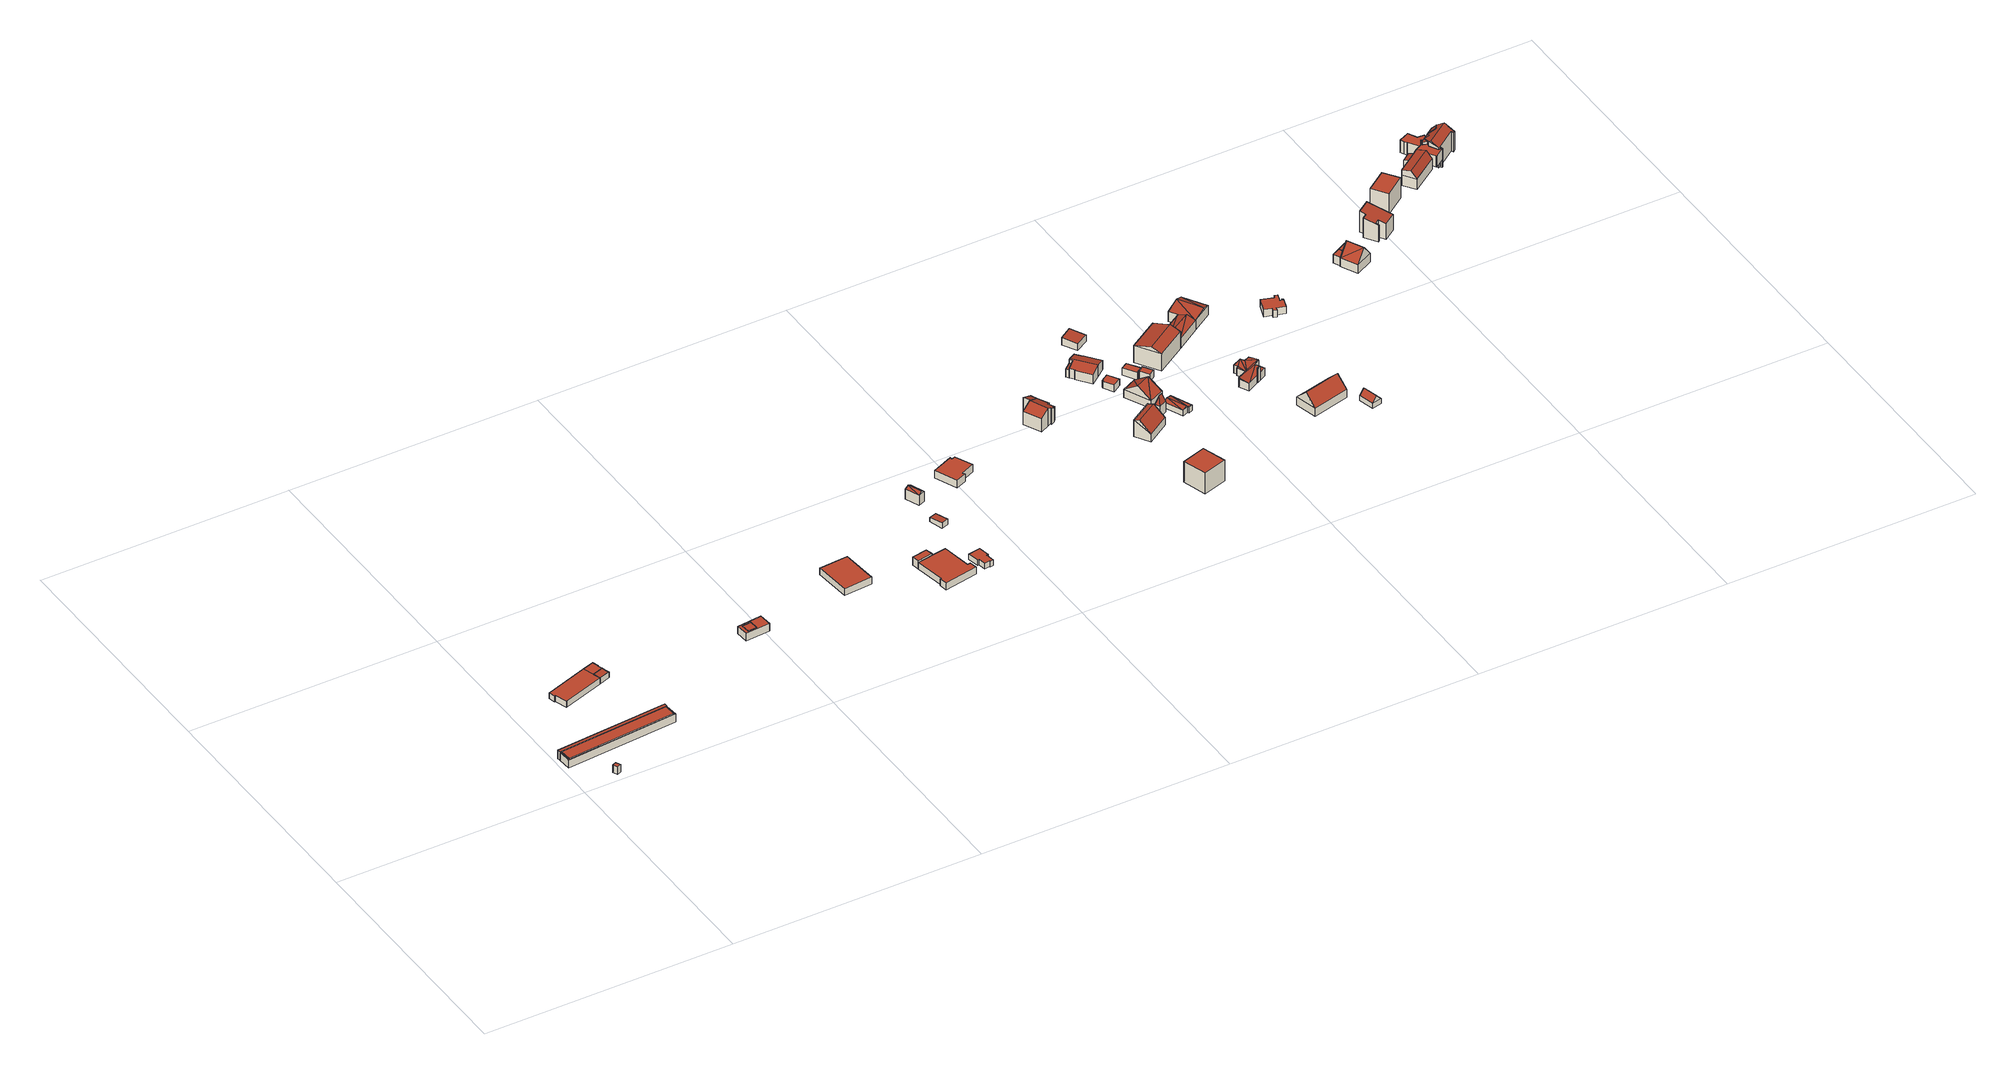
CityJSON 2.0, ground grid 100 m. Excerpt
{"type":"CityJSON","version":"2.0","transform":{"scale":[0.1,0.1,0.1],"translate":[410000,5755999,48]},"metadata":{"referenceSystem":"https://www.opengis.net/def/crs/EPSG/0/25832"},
"CityObjects":{
"building1":{"type":"Building","attributes":{"Gemeindeschluessel":"05515000","Geometrietyp2DReferenz":"3000","function":"31001_3200","roofType":"1000","measuredHeight":3.4},"geometry":[{"type":"Solid","lod":"2","boundaries":[[[[0,1,2,3]],[[4,5,1,0]],[[6,7,5,4]],[[3,2,7,6]],[[4,0,3,6]],[[1,5,7,2]]]],"semantics":{"surfaces":[{"type":"WallSurface"},{"type":"RoofSurface"},{"type":"GroundSurface"}],"values":[[0,0,0,0,1,2]]}}]},
"building2":{"type":"Building","attributes":{"Gemeindeschluessel":"05515000","Geometrietyp2DReferenz":"3000","function":"31001_3200","roofType":"1000","measuredHeight":3.55},"geometry":[{"type":"Solid","lod":"2","boundaries":[[[[8,9,10,11]],[[12,13,9,8]],[[14,15,13,12]],[[16,17,15,14]],[[18,19,17,16]],[[11,10,19,18]],[[16,14,12,8,11,18]],[[9,13,15,17,19,10]]]],"semantics":{"surfaces":[{"type":"WallSurface"},{"type":"RoofSurface"},{"type":"GroundSurface"}],"values":[[0,0,0,0,0,0,1,2]]}}]},
"building3":{"type":"Building","attributes":{"Gemeindeschluessel":"05515000","Geometrietyp2DReferenz":"3000","function":"51009_1610"},"children":["building3-1","building3-2"]},
"building3-1":{"type":"BuildingPart","attributes":{"roofType":"2100","measuredHeight":3.72},"parents":["building3"],"geometry":[{"type":"Solid","lod":"2","boundaries":[[[[20,21,22,23,24]],[[12,25,13,15,26,14]],[[27,28,29,30,31]],[[24,23,28,27]],[[31,12,14,20,24,27]],[[22,15,13,29,28,23]],[[21,20,14,26]],[[15,22,21,26]],[[25,12,31,30]],[[29,13,25,30]]]],"semantics":{"surfaces":[{"type":"WallSurface"},{"type":"RoofSurface"},{"type":"GroundSurface"},{"type":"ClosureSurface"}],"values":[[0,0,0,0,1,2,0,3,0,3]]}}]},
"building3-2":{"type":"BuildingPart","attributes":{"roofType":"1000","measuredHeight":3.45},"parents":["building3"],"geometry":[{"type":"Solid","lod":"2","boundaries":[[[[30,29,32,33]],[[34,9,13,25]],[[35,10,9,34]],[[36,19,10,35]],[[37,17,19,36]],[[26,15,17,37]],[[38,39,22,21]],[[33,32,39,38]],[[21,26,37,36,35,34,25,30,33,38]],[[29,13,9,10,19,17,15,22,39,32]],[[29,30,25,13]],[[15,26,21,22]]]],"semantics":{"surfaces":[{"type":"WallSurface"},{"type":"RoofSurface"},{"type":"GroundSurface"},{"type":"ClosureSurface"}],"values":[[0,0,0,0,0,0,0,0,1,2,3,3]]}}]},
"building4":{"type":"Building","attributes":{"Gemeindeschluessel":"05515000","Geometrietyp2DReferenz":"3000","function":"51009_1610"},"children":["building4-1","building4-2"]},
"building4-1":{"type":"BuildingPart","attributes":{"roofType":"1000","measuredHeight":2.54},"parents":["building4"],"geometry":[{"type":"Solid","lod":"2","boundaries":[[[[40,41,42,43,44]],[[45,46,41,40]],[[47,48,46,45]],[[49,50,48,47]],[[51,52,50,49]],[[53,54,52,51]],[[55,56,57,54,53]],[[51,49,47,45,40,44,55,53]],[[42,41,46,48,50,52,54,57]],[[56,55,44,43]],[[42,57,56,43]]]],"semantics":{"surfaces":[{"type":"WallSurface"},{"type":"RoofSurface"},{"type":"GroundSurface"},{"type":"ClosureSurface"}],"values":[[0,0,0,0,0,0,0,1,2,0,3]]}}]},
"building4-2":{"type":"BuildingPart","attributes":{"roofType":"1000","measuredHeight":2.52},"parents":["building4"],"geometry":[{"type":"Solid","lod":"2","boundaries":[[[[58,59,60,61]],[[62,63,59,58]],[[64,65,63,62]],[[66,41,65,64]],[[67,68,41,66]],[[69,70,68,67]],[[43,42,70,69]],[[61,60,57,56]],[[43,69,67,66,64,62,58,61,56]],[[59,63,65,41,68,70,42,57,60]],[[42,43,56,57]]]],"semantics":{"surfaces":[{"type":"WallSurface"},{"type":"RoofSurface"},{"type":"GroundSurface"},{"type":"ClosureSurface"}],"values":[[0,0,0,0,0,0,0,0,1,2,3]]}}]},
"building5":{"type":"Building","attributes":{"Gemeindeschluessel":"05515000","Geometrietyp2DReferenz":"3000","function":"31001_1310","roofType":"2100","measuredHeight":2.56},"geometry":[{"type":"Solid","lod":"2","boundaries":[[[[71,72,73,74]],[[75,76,72,71]],[[77,78,76,75]],[[74,73,78,77]],[[75,71,74,77]],[[72,76,78,73]]]],"semantics":{"surfaces":[{"type":"WallSurface"},{"type":"RoofSurface"},{"type":"GroundSurface"}],"values":[[0,0,0,0,1,2]]}}]},
"building6":{"type":"Building","attributes":{"Gemeindeschluessel":"05515000","Geometrietyp2DReferenz":"3000","function":"31001_3200","roofType":"1000","measuredHeight":3.24},"geometry":[{"type":"Solid","lod":"2","boundaries":[[[[79,80,81,82]],[[83,84,80,79]],[[85,86,84,83]],[[82,81,86,85]],[[83,79,82,85]],[[80,84,86,81]]]],"semantics":{"surfaces":[{"type":"WallSurface"},{"type":"RoofSurface"},{"type":"GroundSurface"}],"values":[[0,0,0,0,1,2]]}}]},
"building7":{"type":"Building","attributes":{"Gemeindeschluessel":"05515000","Geometrietyp2DReferenz":"3000","function":"51009_1610","roofType":"1000","measuredHeight":3.26},"geometry":[{"type":"Solid","lod":"2","boundaries":[[[[87,88,89,90]],[[91,92,88,87]],[[93,94,92,91]],[[83,84,86,85]],[[79,80,84,83]],[[82,81,80,79]],[[85,86,81,82]],[[90,89,94,93]],[[91,87,90,93],[82,79,83,85]],[[88,92,94,89],[84,80,81,86]]]],"semantics":{"surfaces":[{"type":"WallSurface"},{"type":"RoofSurface"},{"type":"GroundSurface"}],"values":[[0,0,0,0,0,0,0,0,1,2]]}}]},
"building8":{"type":"Building","attributes":{"Gemeindeschluessel":"05515000","Geometrietyp2DReferenz":"3000","function":"31001_2000","roofType":"1000","measuredHeight":2.94},"geometry":[{"type":"Solid","lod":"2","boundaries":[[[[95,96,97,98]],[[99,100,96,95]],[[101,102,100,99]],[[98,97,102,101]],[[99,95,98,101]],[[96,100,102,97]]]],"semantics":{"surfaces":[{"type":"WallSurface"},{"type":"RoofSurface"},{"type":"GroundSurface"}],"values":[[0,0,0,0,1,2]]}}]},
"building9":{"type":"Building","attributes":{"Gemeindeschluessel":"05515000","Geometrietyp2DReferenz":"3000","function":"31001_3060"},"address":[{"country":"Germany","locality":"Münster","thoroughfareNumber":"4","thoroughfareName":"Laerer Werseufer"}],"children":["building9-1","building9-2"]},
"building9-1":{"type":"BuildingPart","attributes":{"roofType":"1000","measuredHeight":3.55},"parents":["building9"],"geometry":[{"type":"Solid","lod":"2","boundaries":[[[[103,104,105,106,107]],[[108,109,104,103]],[[110,111,112,109,108]],[[108,103,107,110]],[[104,109,112,105]],[[111,110,107,106]],[[105,112,111,106]]]],"semantics":{"surfaces":[{"type":"WallSurface"},{"type":"RoofSurface"},{"type":"GroundSurface"},{"type":"ClosureSurface"}],"values":[[0,0,0,1,2,0,3]]}}]},
"building9-2":{"type":"BuildingPart","attributes":{"roofType":"1000","measuredHeight":2.83},"parents":["building9"],"geometry":[{"type":"Solid","lod":"2","boundaries":[[[[113,114,115,116]],[[117,118,114,113]],[[106,105,118,117]],[[119,120,112,111]],[[121,122,120,119]],[[123,124,122,121]],[[125,126,124,123]],[[116,115,126,125]],[[123,121,119,111,106,117,113,116,125]],[[114,118,105,112,120,122,124,126,115]],[[105,106,111,112]]]],"semantics":{"surfaces":[{"type":"WallSurface"},{"type":"RoofSurface"},{"type":"GroundSurface"},{"type":"ClosureSurface"}],"values":[[0,0,0,0,0,0,0,0,1,2,3]]}}]},
"building10":{"type":"Building","attributes":{"Gemeindeschluessel":"05515000","Geometrietyp2DReferenz":"3000","function":"31001_1310","roofType":"1000","measuredHeight":2.44},"geometry":[{"type":"Solid","lod":"2","boundaries":[[[[127,128,129,130]],[[131,132,128,127]],[[133,134,132,131]],[[135,136,134,133]],[[137,138,136,135]],[[139,140,138,137]],[[141,142,140,139]],[[143,144,142,141]],[[145,146,144,143]],[[130,129,146,145]],[[143,141,139,137,135,133,131,127,130,145]],[[128,132,134,136,138,140,142,144,146,129]]]],"semantics":{"surfaces":[{"type":"WallSurface"},{"type":"RoofSurface"},{"type":"GroundSurface"}],"values":[[0,0,0,0,0,0,0,0,0,0,1,2]]}}]},
"building11":{"type":"Building","attributes":{"Gemeindeschluessel":"05515000","Geometrietyp2DReferenz":"3000","function":"31001_2460","roofType":"2100","measuredHeight":2.29},"geometry":[{"type":"Solid","lod":"2","boundaries":[[[[147,148,149,150]],[[151,152,148,147]],[[153,154,152,151]],[[150,149,154,153]],[[151,147,150,153]],[[148,152,154,149]]]],"semantics":{"surfaces":[{"type":"WallSurface"},{"type":"RoofSurface"},{"type":"GroundSurface"}],"values":[[0,0,0,0,1,2]]}}]},
"building12":{"type":"Building","attributes":{"Gemeindeschluessel":"05515000","Geometrietyp2DReferenz":"3000","function":"31001_1310","roofType":"3100","measuredHeight":5.24},"address":[{"country":"Germany","locality":"Münster","thoroughfareNumber":"6","thoroughfareName":"Laerer Werseufer"}],"geometry":[{"type":"Solid","lod":"2","boundaries":[[[[155,156,157,158]],[[159,160,156,155]],[[161,162,160,159]],[[158,157,162,161]],[[155,163,159]],[[161,164,158]],[[158,164,163]],[[163,155,158]],[[164,161,159]],[[159,163,164]],[[156,160,162,157]]]],"semantics":{"surfaces":[{"type":"WallSurface"},{"type":"RoofSurface"},{"type":"GroundSurface"}],"values":[[0,0,0,0,0,0,1,1,1,1,2]]}}]},
"building13":{"type":"Building","attributes":{"Gemeindeschluessel":"05515000","Geometrietyp2DReferenz":"3000","function":"31001_1310","roofType":"1000","measuredHeight":3.27},"address":[{"country":"Germany","locality":"Münster","thoroughfareNumber":"8","thoroughfareName":"Laerer Werseufer"}],"geometry":[{"type":"Solid","lod":"2","boundaries":[[[[165,166,167,168]],[[169,170,166,165]],[[171,172,170,169]],[[173,174,172,171]],[[175,176,174,173]],[[177,178,176,175]],[[179,180,178,177]],[[168,167,180,179]],[[177,175,173,171,169,165,168,179]],[[166,170,172,174,176,178,180,167]]]],"semantics":{"surfaces":[{"type":"WallSurface"},{"type":"RoofSurface"},{"type":"GroundSurface"}],"values":[[0,0,0,0,0,0,0,0,1,2]]}}]},
"building14":{"type":"Building","attributes":{"Gemeindeschluessel":"05515000","Geometrietyp2DReferenz":"3000","function":"31001_1310"},"address":[{"country":"Germany","locality":"Münster","thoroughfareNumber":"10","thoroughfareName":"Laerer Werseufer"}],"children":["building14-1","building14-2"]},
"building14-1":{"type":"BuildingPart","attributes":{"roofType":"3100","measuredHeight":7.54},"parents":["building14"],"geometry":[{"type":"Solid","lod":"2","boundaries":[[[[181,182,183,184]],[[185,186,182,181]],[[187,188,186,185]],[[189,190,188,187]],[[191,192,190,189]],[[193,194,192,191]],[[195,196,194,193]],[[197,198,196,195]],[[199,200,198,197]],[[201,202,200,199]],[[203,204,202,201]],[[184,183,205,206]],[[199,197,195,201]],[[193,191,189,187,185,181,184,206,203,201,195]],[[182,186,188,190,192,194,196,198,200,202,204,205,183]],[[205,204,203,206]]]],"semantics":{"surfaces":[{"type":"WallSurface"},{"type":"RoofSurface"},{"type":"GroundSurface"},{"type":"ClosureSurface"}],"values":[[0,0,0,0,0,0,0,0,0,0,0,0,1,1,2,3]]}}]},
"building14-2":{"type":"BuildingPart","attributes":{"roofType":"2100","measuredHeight":7.67},"parents":["building14"],"geometry":[{"type":"Solid","lod":"2","boundaries":[[[[207,208,204,203,209]],[[210,211,208,207]],[[206,205,211,210]],[[207,209,206,210]],[[204,208,211,205]],[[206,209,203]],[[204,205,206,203]]]],"semantics":{"surfaces":[{"type":"WallSurface"},{"type":"RoofSurface"},{"type":"GroundSurface"},{"type":"ClosureSurface"}],"values":[[0,0,0,1,2,0,3]]}}]},
"building15":{"type":"Building","attributes":{"Gemeindeschluessel":"05515000","Geometrietyp2DReferenz":"3000","function":"31001_1000","roofType":"1000","measuredHeight":9},"address":[{"country":"Germany","locality":"Münster","thoroughfareNumber":"11","thoroughfareName":"Laerer Werseufer"}],"geometry":[{"type":"Solid","lod":"2","boundaries":[[[[212,213,214,215]],[[216,217,213,212]],[[218,219,217,216]],[[215,214,219,218]],[[216,212,215,218]],[[213,217,219,214]]]],"semantics":{"surfaces":[{"type":"WallSurface"},{"type":"RoofSurface"},{"type":"GroundSurface"}],"values":[[0,0,0,0,1,2]]}}]},
"building16":{"type":"Building","attributes":{"Gemeindeschluessel":"05515000","Geometrietyp2DReferenz":"3000","function":"51009_1611","roofType":"1000","measuredHeight":3},"geometry":[{"type":"Solid","lod":"2","boundaries":[[[[220,221,222,223]],[[224,225,221,220]],[[226,227,225,224]],[[223,222,227,226]],[[224,220,223,226]],[[221,225,227,222]]]],"semantics":{"surfaces":[{"type":"WallSurface"},{"type":"RoofSurface"},{"type":"GroundSurface"}],"values":[[0,0,0,0,1,2]]}}]},
"building17":{"type":"Building","attributes":{"Gemeindeschluessel":"05515000","Geometrietyp2DReferenz":"3000","function":"31001_1310","roofType":"3100","measuredHeight":7.86},"address":[{"country":"Germany","locality":"Münster","thoroughfareNumber":"12","thoroughfareName":"Laerer Werseufer"}],"geometry":[{"type":"Solid","lod":"2","boundaries":[[[[228,229,230,231]],[[232,233,229,228]],[[234,235,233,232]],[[231,230,235,234]],[[228,236,232]],[[234,237,231]],[[231,237,236,228]],[[232,236,237,234]],[[229,233,235,230]]]],"semantics":{"surfaces":[{"type":"WallSurface"},{"type":"RoofSurface"},{"type":"GroundSurface"}],"values":[[0,0,0,0,0,0,1,1,2]]}}]},
"building18":{"type":"Building","attributes":{"Gemeindeschluessel":"05515000","Geometrietyp2DReferenz":"3000","function":"51009_1610","roofType":"2100","measuredHeight":3.6},"geometry":[{"type":"Solid","lod":"2","boundaries":[[[[238,239,240,241]],[[242,243,239,238]],[[244,245,243,242]],[[241,240,245,244]],[[242,238,241,244]],[[239,243,245,240]]]],"semantics":{"surfaces":[{"type":"WallSurface"},{"type":"RoofSurface"},{"type":"GroundSurface"}],"values":[[0,0,0,0,1,2]]}}]},
"building19":{"type":"Building","attributes":{"Gemeindeschluessel":"05515000","Geometrietyp2DReferenz":"3000","function":"31001_1310","roofType":"5000","measuredHeight":8.07},"geometry":[{"type":"Solid","lod":"2","boundaries":[[[[246,247,248,249]],[[250,251,247,246]],[[252,253,251,250]],[[249,248,253,252]],[[254,252,250,255]],[[250,246,255]],[[255,246,249,254]],[[249,252,254]],[[247,251,253,248]]]],"semantics":{"surfaces":[{"type":"WallSurface"},{"type":"RoofSurface"},{"type":"GroundSurface"}],"values":[[0,0,0,0,1,1,1,1,2]]}}]},
"building20":{"type":"Building","attributes":{"Gemeindeschluessel":"05515000","Geometrietyp2DReferenz":"3000","function":"31001_1310","roofType":"1000","measuredHeight":2.87},"geometry":[{"type":"Solid","lod":"2","boundaries":[[[[256,257,258,259]],[[260,261,257,256]],[[262,263,261,260]],[[264,265,263,262]],[[266,267,265,264]],[[259,258,267,266]],[[264,262,260,256,259,266]],[[257,261,263,265,267,258]]]],"semantics":{"surfaces":[{"type":"WallSurface"},{"type":"RoofSurface"},{"type":"GroundSurface"}],"values":[[0,0,0,0,0,0,1,2]]}}]},
"building21":{"type":"Building","attributes":{"Gemeindeschluessel":"05515000","Geometrietyp2DReferenz":"3000","function":"31001_1000","roofType":"3100","measuredHeight":5.15},"address":[{"country":"Germany","locality":"Münster","thoroughfareNumber":"14","thoroughfareName":"Laerer Werseufer"}],"geometry":[{"type":"Solid","lod":"2","boundaries":[[[[268,269,270,271]],[[272,273,269,268]],[[274,275,273,272]],[[276,277,275,274]],[[278,279,277,276]],[[280,281,279,278]],[[282,283,281,280]],[[284,285,283,282]],[[286,287,285,284]],[[288,289,287,286]],[[290,291,289,288]],[[271,270,291,290]],[[284,282,280,278,276,274,272,286]],[[268,271,290,288,286,272]],[[269,273,275,277,279,281,283,285,287,289,291,270]]]],"semantics":{"surfaces":[{"type":"WallSurface"},{"type":"RoofSurface"},{"type":"GroundSurface"}],"values":[[0,0,0,0,0,0,0,0,0,0,0,0,1,1,2]]}}]},
"building22":{"type":"Building","attributes":{"Gemeindeschluessel":"05515000","Geometrietyp2DReferenz":"3000","function":"31001_1310","roofType":"3100","measuredHeight":7.32},"address":[{"country":"Germany","locality":"Münster","thoroughfareNumber":"12a","thoroughfareName":"Laerer Werseufer"}],"geometry":[{"type":"Solid","lod":"2","boundaries":[[[[292,293,294,295]],[[296,297,293,292]],[[298,299,297,296]],[[295,294,299,298]],[[292,300,296]],[[298,301,295]],[[292,295,301]],[[301,300,292]],[[300,301,298]],[[298,296,300]],[[293,297,299,294]]]],"semantics":{"surfaces":[{"type":"WallSurface"},{"type":"RoofSurface"},{"type":"GroundSurface"}],"values":[[0,0,0,0,0,0,1,1,1,1,2]]}}]},
"building23":{"type":"Building","attributes":{"Gemeindeschluessel":"05515000","Geometrietyp2DReferenz":"3000","function":"31001_1310","roofType":"5000","measuredHeight":3.16},"geometry":[{"type":"Solid","lod":"2","boundaries":[[[[302,303,304,305]],[[306,307,303,302]],[[308,309,307,306]],[[310,311,309,308]],[[312,313,311,310]],[[305,304,313,312]],[[310,308,306]],[[310,306,302]],[[314,310,302]],[[302,315,314]],[[312,314,315]],[[315,305,312]],[[305,315,302]],[[310,314,312]],[[303,307,309,311,313,304]]]],"semantics":{"surfaces":[{"type":"WallSurface"},{"type":"RoofSurface"},{"type":"GroundSurface"}],"values":[[0,0,0,0,0,0,1,1,1,1,1,1,0,0,2]]}}]},
"building24":{"type":"Building","attributes":{"Gemeindeschluessel":"05515000","Geometrietyp2DReferenz":"3000","function":"31001_1310","roofType":"1000","measuredHeight":3.15},"geometry":[{"type":"Solid","lod":"2","boundaries":[[[[316,317,318,319]],[[320,321,317,316]],[[322,323,321,320]],[[319,318,323,322]],[[320,316,319,322]],[[317,321,323,318]]]],"semantics":{"surfaces":[{"type":"WallSurface"},{"type":"RoofSurface"},{"type":"GroundSurface"}],"values":[[0,0,0,0,1,2]]}}]},
"building25":{"type":"Building","attributes":{"Gemeindeschluessel":"05515000","Geometrietyp2DReferenz":"3000","function":"51009_1611","roofType":"1000","measuredHeight":3.04},"geometry":[{"type":"Solid","lod":"2","boundaries":[[[[324,325,326,327]],[[328,329,325,324]],[[330,331,329,328]],[[327,326,331,330]],[[328,324,327,330]],[[325,329,331,326]]]],"semantics":{"surfaces":[{"type":"WallSurface"},{"type":"RoofSurface"},{"type":"GroundSurface"}],"values":[[0,0,0,0,1,2]]}}]},
"building26":{"type":"Building","attributes":{"Gemeindeschluessel":"05515000","Geometrietyp2DReferenz":"3000","function":"31001_1310","roofType":"2100","measuredHeight":3.34},"address":[{"country":"Germany","locality":"Münster","thoroughfareNumber":"16","thoroughfareName":"Laerer Werseufer"}],"geometry":[{"type":"Solid","lod":"2","boundaries":[[[[332,333,334,335]],[[336,337,333,332]],[[338,339,337,336]],[[335,334,339,338]],[[336,332,335,338]],[[333,337,339,334]]]],"semantics":{"surfaces":[{"type":"WallSurface"},{"type":"RoofSurface"},{"type":"GroundSurface"}],"values":[[0,0,0,0,1,2]]}}]},
"building27":{"type":"Building","attributes":{"Gemeindeschluessel":"05515000","Geometrietyp2DReferenz":"3000","function":"31001_1310","roofType":"3100","measuredHeight":9.02},"address":[{"country":"Germany","locality":"Münster","thoroughfareNumber":"18","thoroughfareName":"Laerer Werseufer"}],"geometry":[{"type":"Solid","lod":"2","boundaries":[[[[340,341,342,343]],[[344,345,341,340]],[[346,347,345,344]],[[348,349,347,346]],[[343,342,349,348]],[[350,351,343,348]],[[351,350,352,344,340]],[[352,350,348,346]],[[352,346,344]],[[351,340,343]],[[341,345,347,349,342]]]],"semantics":{"surfaces":[{"type":"WallSurface"},{"type":"RoofSurface"},{"type":"GroundSurface"}],"values":[[0,0,0,0,0,1,1,0,0,0,2]]}}]},
"building28":{"type":"Building","attributes":{"Gemeindeschluessel":"05515000","Geometrietyp2DReferenz":"3000","function":"31001_1310","roofType":"5000","measuredHeight":4.05},"address":[{"country":"Germany","locality":"Münster","thoroughfareNumber":"20","thoroughfareName":"Laerer Werseufer"}],"geometry":[{"type":"Solid","lod":"2","boundaries":[[[[353,354,355,356]],[[357,358,354,353]],[[359,360,358,357]],[[361,362,360,359]],[[363,364,362,361]],[[365,366,364,363]],[[367,368,366,365]],[[369,370,368,367]],[[371,372,370,369]],[[373,374,372,371]],[[375,376,374,373]],[[377,378,376,375]],[[379,380,378,377]],[[381,382,380,379]],[[383,384,382,381]],[[356,355,384,383]],[[375,373,385]],[[383,375,386]],[[385,386,375]],[[375,383,381,379,377]],[[359,353,363]],[[363,361,359]],[[385,371,369]],[[369,367,365]],[[385,369,365]],[[365,363,353]],[[385,365,353]],[[385,353,386]],[[356,386,353]],[[359,357,353]],[[385,373,371]],[[386,356,383]],[[354,358,360,362,364,366,368,370,372,374,376,378,380,382,384,355]]]],"semantics":{"surfaces":[{"type":"WallSurface"},{"type":"RoofSurface"},{"type":"GroundSurface"}],"values":[[0,0,0,0,0,0,0,0,0,0,0,0,0,0,0,0,1,1,1,1,1,1,1,1,1,1,1,1,1,1,0,0,2]]}}]},
"building29":{"type":"Building","attributes":{"Gemeindeschluessel":"05515000","Geometrietyp2DReferenz":"3000","function":"51009_1610","roofType":"9999","measuredHeight":6},"geometry":[{"type":"Solid","lod":"2","boundaries":[[[[387,388,389,390]],[[388,391,392,389]],[[387,393,391,388]],[[390,394,393,387]],[[389,392,394,390]],[[391,393,394,392]]]],"semantics":{"surfaces":[{"type":"RoofSurface"},{"type":"WallSurface"},{"type":"GroundSurface"}],"values":[[0,1,1,1,1,2]]}}]},
"building30":{"type":"Building","attributes":{"Gemeindeschluessel":"05515000","Geometrietyp2DReferenz":"3000","function":"31001_1000","roofType":"3100","measuredHeight":7.83},"address":[{"country":"Germany","locality":"Münster","thoroughfareNumber":"19","thoroughfareName":"Laerer Werseufer"}],"geometry":[{"type":"Solid","lod":"2","boundaries":[[[[395,396,397,398]],[[399,400,396,395]],[[401,402,400,399]],[[398,397,402,401]],[[395,403,399]],[[401,404,398]],[[398,404,403,395]],[[399,403,404,401]],[[396,400,402,397]]]],"semantics":{"surfaces":[{"type":"WallSurface"},{"type":"RoofSurface"},{"type":"GroundSurface"}],"values":[[0,0,0,0,0,0,1,1,2]]}}]},
"building31":{"type":"Building","attributes":{"Gemeindeschluessel":"05515000","Geometrietyp2DReferenz":"3000","function":"31001_1310"},"children":["building31-1","building31-2"]},
"building31-1":{"type":"BuildingPart","attributes":{"roofType":"3100","measuredHeight":5.59},"parents":["building31"],"geometry":[{"type":"Solid","lod":"2","boundaries":[[[[405,406,407,408]],[[409,410,411,412]],[[408,407,410,409]],[[409,413,408]],[[413,414,415,405]],[[405,408,413]],[[409,412,416,414]],[[414,413,409]],[[406,411,410,407]],[[406,405,412,411]],[[416,415,414]],[[416,412,405,415]]]],"semantics":{"surfaces":[{"type":"WallSurface"},{"type":"RoofSurface"},{"type":"GroundSurface"},{"type":"ClosureSurface"}],"values":[[0,0,0,0,1,1,1,1,2,3,0,3]]}}]},
"building31-2":{"type":"BuildingPart","attributes":{"roofType":"3100","measuredHeight":5.49},"parents":["building31"],"geometry":[{"type":"Solid","lod":"2","boundaries":[[[[417,412,411,418,419]],[[420,421,406,405,422]],[[423,424,421,420]],[[419,418,424,423]],[[419,423,425]],[[426,425,423]],[[425,426,417]],[[420,422,415,416,417,426]],[[425,417,419]],[[423,420,426]],[[411,406,421,424,418]],[[415,422,405]],[[412,417,416]],[[406,411,412,405]],[[412,416,415,405]]]],"semantics":{"surfaces":[{"type":"WallSurface"},{"type":"RoofSurface"},{"type":"GroundSurface"},{"type":"ClosureSurface"}],"values":[[0,0,0,0,1,1,1,1,0,0,2,0,0,3,3]]}}]},
"building32":{"type":"Building","attributes":{"Gemeindeschluessel":"05515000","Geometrietyp2DReferenz":"3000","function":"31001_2460","roofType":"3100","measuredHeight":4.4},"geometry":[{"type":"Solid","lod":"2","boundaries":[[[[427,428,429,430]],[[431,432,428,427]],[[433,434,432,431]],[[430,429,434,433]],[[427,435,431]],[[433,436,430]],[[430,436,435,427]],[[431,435,436,433]],[[428,432,434,429]]]],"semantics":{"surfaces":[{"type":"WallSurface"},{"type":"RoofSurface"},{"type":"GroundSurface"}],"values":[[0,0,0,0,0,0,1,1,2]]}}]},
"building33":{"type":"Building","attributes":{"Gemeindeschluessel":"05515000","Geometrietyp2DReferenz":"3000","function":"31001_1310","roofType":"1000","measuredHeight":3.07},"address":[{"country":"Germany","locality":"Münster","thoroughfareNumber":"22","thoroughfareName":"Laerer Werseufer"}],"geometry":[{"type":"Solid","lod":"2","boundaries":[[[[437,438,439,440]],[[441,442,438,437]],[[443,444,442,441]],[[445,446,444,443]],[[447,448,446,445]],[[449,450,448,447]],[[451,452,450,449]],[[453,454,452,451]],[[455,456,454,453]],[[457,458,456,455]],[[459,460,458,457]],[[461,462,460,459]],[[463,464,462,461]],[[465,466,464,463]],[[467,468,466,465]],[[440,439,468,467]],[[465,463,461,459,457,455,453,451,449,447,445,443,441,437,440,467]],[[438,442,444,446,448,450,452,454,456,458,460,462,464,466,468,439]]]],"semantics":{"surfaces":[{"type":"WallSurface"},{"type":"RoofSurface"},{"type":"GroundSurface"}],"values":[[0,0,0,0,0,0,0,0,0,0,0,0,0,0,0,0,1,2]]}}]},
"building34":{"type":"Building","attributes":{"Gemeindeschluessel":"05515000","Geometrietyp2DReferenz":"3000","function":"51009_1610","roofType":"1000","measuredHeight":3.83},"geometry":[{"type":"Solid","lod":"2","boundaries":[[[[469,470,471,472]],[[473,474,470,469]],[[475,476,474,473]],[[472,471,476,475]],[[473,469,472,475]],[[470,474,476,471]]]],"semantics":{"surfaces":[{"type":"WallSurface"},{"type":"RoofSurface"},{"type":"GroundSurface"}],"values":[[0,0,0,0,1,2]]}}]},
"building35":{"type":"Building","attributes":{"Gemeindeschluessel":"05515000","Geometrietyp2DReferenz":"3000","function":"31001_1310"},"address":[{"country":"Germany","locality":"Münster","thoroughfareNumber":"24","thoroughfareName":"Laerer Werseufer"}],"children":["building35-1","building35-2"]},
"building35-1":{"type":"BuildingPart","attributes":{"roofType":"3100","measuredHeight":8.63},"parents":["building35"],"geometry":[{"type":"Solid","lod":"2","boundaries":[[[[477,478,479,480]],[[481,482,478,477]],[[483,484,482,481]],[[477,485,481]],[[483,486,480]],[[477,480,486]],[[486,485,477]],[[485,486,483]],[[483,481,485]],[[478,482,484,487,479]],[[484,483,480,473,487]],[[479,487,473,480]]]],"semantics":{"surfaces":[{"type":"WallSurface"},{"type":"RoofSurface"},{"type":"GroundSurface"},{"type":"ClosureSurface"}],"values":[[0,0,0,0,0,1,1,1,1,2,0,3]]}}]},
"building35-2":{"type":"BuildingPart","attributes":{"roofType":"1000","measuredHeight":3.67},"parents":["building35"],"geometry":[{"type":"Solid","lod":"2","boundaries":[[[[488,489,490,469]],[[480,479,489,488]],[[469,490,487,473]],[[480,488,469,473]],[[489,479,487,490]],[[479,480,473,487]]]],"semantics":{"surfaces":[{"type":"WallSurface"},{"type":"RoofSurface"},{"type":"GroundSurface"},{"type":"ClosureSurface"}],"values":[[0,0,0,1,2,3]]}}]},
"building36":{"type":"Building","attributes":{"Gemeindeschluessel":"05515000","Geometrietyp2DReferenz":"3000","function":"31001_1310","roofType":"2100","measuredHeight":9.16},"address":[{"country":"Germany","locality":"Münster","thoroughfareNumber":"26","thoroughfareName":"Laerer Werseufer"}],"geometry":[{"type":"Solid","lod":"2","boundaries":[[[[491,492,493,494]],[[495,496,492,491]],[[497,498,496,495]],[[499,500,498,497]],[[501,502,500,499]],[[503,504,502,501]],[[505,506,504,503]],[[507,508,506,505]],[[509,510,508,507]],[[494,493,510,509]],[[507,505,503,501,499,497,495,491,494,509]],[[492,496,498,500,502,504,506,508,510,493]]]],"semantics":{"surfaces":[{"type":"WallSurface"},{"type":"RoofSurface"},{"type":"GroundSurface"}],"values":[[0,0,0,0,0,0,0,0,0,0,1,2]]}}]},
"building37":{"type":"Building","attributes":{"Gemeindeschluessel":"05515000","Geometrietyp2DReferenz":"3000","function":"31001_1000","roofType":"1000","measuredHeight":8.83},"address":[{"country":"Germany","locality":"Münster","thoroughfareNumber":"28","thoroughfareName":"Laerer Werseufer"}],"geometry":[{"type":"Solid","lod":"2","boundaries":[[[[511,512,513,514]],[[515,516,512,511]],[[517,518,516,515]],[[514,513,518,517]],[[515,511,514,517]],[[512,516,518,513]]]],"semantics":{"surfaces":[{"type":"WallSurface"},{"type":"RoofSurface"},{"type":"GroundSurface"}],"values":[[0,0,0,0,1,2]]}}]},
"building38":{"type":"Building","attributes":{"Gemeindeschluessel":"05515000","Geometrietyp2DReferenz":"3000","function":"31001_1310"},"address":[{"country":"Germany","locality":"Münster","thoroughfareNumber":"30","thoroughfareName":"Laerer Werseufer"}],"children":["building38-1","building38-2"]},
"building38-1":{"type":"BuildingPart","attributes":{"roofType":"2100","measuredHeight":4.93},"parents":["building38"],"geometry":[{"type":"Solid","lod":"2","boundaries":[[[[519,520,521,522,523]],[[524,525,526,527,528]],[[523,522,525,524]],[[528,519,523,524]],[[521,526,525,522]],[[526,521,520,527]],[[527,520,519,528]]]],"semantics":{"surfaces":[{"type":"WallSurface"},{"type":"RoofSurface"},{"type":"GroundSurface"},{"type":"ClosureSurface"}],"values":[[0,0,0,1,2,3,3]]}}]},
"building38-2":{"type":"BuildingPart","attributes":{"roofType":"3100","measuredHeight":7.52},"parents":["building38"],"geometry":[{"type":"Solid","lod":"2","boundaries":[[[[529,530,531,532]],[[527,526,530,529]],[[533,534,521,520]],[[532,531,534,533]],[[535,536,537,533]],[[538,536,535,539,540]],[[519,539,535,533,520]],[[538,540,528,527,529]],[[537,536,538,529,532]],[[537,532,533]],[[530,526,521,534,531]],[[526,527,520,521]],[[519,528,540,539]],[[528,519,520,527]]]],"semantics":{"surfaces":[{"type":"WallSurface"},{"type":"RoofSurface"},{"type":"GroundSurface"},{"type":"ClosureSurface"}],"values":[[0,0,0,0,1,1,0,0,0,0,2,3,0,3]]}}]},
"building39":{"type":"Building","attributes":{"Gemeindeschluessel":"05515000","Geometrietyp2DReferenz":"3000","function":"51009_1611","roofType":"1000","measuredHeight":4.6},"geometry":[{"type":"Solid","lod":"2","boundaries":[[[[541,542,543,544]],[[545,546,542,541]],[[547,548,546,545]],[[549,550,548,547]],[[551,552,550,549]],[[553,554,552,551]],[[555,556,554,553]],[[557,558,556,555]],[[559,560,558,557]],[[561,562,560,559]],[[563,564,562,561]],[[565,566,564,563]],[[544,543,566,565]],[[563,561,559,557,555,553,551,549,547,545,541,544,565]],[[542,546,548,550,552,554,556,558,560,562,564,566,543]]]],"semantics":{"surfaces":[{"type":"WallSurface"},{"type":"RoofSurface"},{"type":"GroundSurface"}],"values":[[0,0,0,0,0,0,0,0,0,0,0,0,0,1,2]]}}]},
"building40":{"type":"Building","attributes":{"Gemeindeschluessel":"05515000","Geometrietyp2DReferenz":"3000","function":"51009_1610","roofType":"9999","measuredHeight":6},"geometry":[{"type":"Solid","lod":"2","boundaries":[[[[567,568,569,570]],[[568,571,572,569]],[[567,573,571,568]],[[570,574,573,567]],[[569,572,574,570]],[[571,573,574,572]]]],"semantics":{"surfaces":[{"type":"RoofSurface"},{"type":"WallSurface"},{"type":"GroundSurface"}],"values":[[0,1,1,1,1,2]]}}]},
"building41":{"type":"Building","attributes":{"Gemeindeschluessel":"05515000","Geometrietyp2DReferenz":"3000","function":"31001_1310"},"address":[{"country":"Germany","locality":"Münster","thoroughfareNumber":"32","thoroughfareName":"Laerer Werseufer"}],"children":["building41-1","building41-2","building41-3","building41-4","building41-5"]},
"building41-1":{"type":"BuildingPart","attributes":{"roofType":"1000","measuredHeight":5.28},"parents":["building41"],"geometry":[{"type":"Solid","lod":"2","boundaries":[[[[575,576,577,578]],[[579,580,581,582]],[[583,584,580,579]],[[585,586,587,588]],[[589,590,591,592]],[[593,594,590,589]],[[595,596,594,593]],[[597,598,596,595]],[[599,600,598,597]],[[601,602,600,599]],[[603,604,602,601]],[[578,577,604,603]],[[601,599,597,595,593,589,592,585,588,583,579,582,605,606,607,575,578,603]],[[576,608,609,610,581,580,584,587,586,591,590,594,596,598,600,602,604,577]],[[576,575,607,608]],[[608,607,606,609]],[[609,606,605,610]],[[610,605,582,581]],[[584,583,588,587]],[[586,585,592,591]]]],"semantics":{"surfaces":[{"type":"WallSurface"},{"type":"RoofSurface"},{"type":"GroundSurface"},{"type":"ClosureSurface"}],"values":[[0,0,0,0,0,0,0,0,0,0,0,0,1,2,3,3,3,3,3,3]]}}]},
"building41-2":{"type":"BuildingPart","attributes":{"roofType":"2100","measuredHeight":9.39},"parents":["building41"],"geometry":[{"type":"Solid","lod":"2","boundaries":[[[[611,612,576,575,613]],[[614,611,613,615,616]],[[576,612,617,618,608]],[[607,615,613,575]],[[576,608,607,575]],[[612,611,614,617]],[[617,614,616,618]],[[607,608,618,616,615]]]],"semantics":{"surfaces":[{"type":"WallSurface"},{"type":"RoofSurface"},{"type":"GroundSurface"},{"type":"ClosureSurface"}],"values":[[0,1,2,0,3,3,3,3]]}}]},
"building41-3":{"type":"BuildingPart","attributes":{"roofType":"2100","measuredHeight":8.98},"parents":["building41"],"geometry":[{"type":"Solid","lod":"2","boundaries":[[[[619,592,591,620,621]],[[622,587,586,585,623]],[[624,625,626,627]],[[621,620,625,624]],[[627,622,623,619,621,624]],[[591,586,587,626,625,620]],[[592,619,623,585]],[[591,592,585,586]],[[587,622,627,626]]]],"semantics":{"surfaces":[{"type":"WallSurface"},{"type":"RoofSurface"},{"type":"GroundSurface"},{"type":"ClosureSurface"}],"values":[[0,0,0,0,1,2,0,3,3]]}}]},
"building41-4":{"type":"BuildingPart","attributes":{"roofType":"5000","measuredHeight":10.54},"parents":["building41"],"geometry":[{"type":"Solid","lod":"2","boundaries":[[[[628,629,630,631]],[[632,633,629,628]],[[634,635,633,632]],[[636,637,635,634]],[[638,627,626,637,636]],[[639,640,584,583,641]],[[642,612,611]],[[643,644,612,642]],[[645,646,644,643]],[[647,648,646,645]],[[649,650,648,647]],[[651,652,650,649]],[[653,654,652,651]],[[655,656,654,653]],[[631,630,656,655]],[[655,653,651,649,647,645,657,658,634,632,628,631]],[[643,642,611,614,659,615,660,661,662,663,664,639,641,665,638,636,658,657]],[[643,657,645]],[[634,658,636]],[[629,633,635,637,626,587,584,640,666,610,609,608,618,617,612,644,646,648,650,652,654,656,630]],[[622,627,638,665]],[[587,626,627,622]],[[588,587,622,665,641,583]],[[584,587,588,583]],[[640,639,664,663,666]],[[605,610,666,663,662,661]],[[606,605,661,660]],[[609,610,605,606]],[[606,660,615,607]],[[608,609,606,607]],[[615,659,616]],[[618,608,607,615,616]],[[616,659,614]],[[617,618,616,614]],[[612,617,614,611]]]],"semantics":{"surfaces":[{"type":"WallSurface"},{"type":"RoofSurface"},{"type":"GroundSurface"},{"type":"ClosureSurface"}],"values":[[0,0,0,0,0,0,0,0,0,0,0,0,0,0,0,1,1,0,0,2,0,3,0,3,3,3,0,3,0,3,0,3,0,3,3]]}}]},
"building41-5":{"type":"BuildingPart","attributes":{"roofType":"2100","measuredHeight":8.97},"parents":["building41"],"geometry":[{"type":"Solid","lod":"2","boundaries":[[[[639,664,663,662,661]],[[640,581,610,666]],[[640,666,663,664,639]],[[640,639,661,605,582,581]],[[610,581,582,605]],[[610,605,661,662,663,666]]]],"semantics":{"surfaces":[{"type":"RoofSurface"},{"type":"GroundSurface"},{"type":"ClosureSurface"},{"type":"WallSurface"}],"values":[[0,1,2,3,2,2]]}}]}
},
"vertices":[
[145,35,52],[145,35,18],[130,28,18],[130,28,52],[155,17,52],[155,17,18],[139,10,52],[139,10,18],
[19,137,52],[19,137,16],[142,147,16],[142,147,52],[15,184,52],[15,184,16],[457,220,52],[457,220,16],[461,172,52],[461,172,16],[142,146,52],[142,146,16],
[462,221,52],[462,221,50],[462,221,16],[461,234,16],[461,234,53],[15,184,50],[457,220,50],[9,197,53],[9,197,16],[10,183,16],[10,183,50],[10,183,52],
[14,130,16],[14,130,50],[19,137,50],[142,147,50],[142,146,50],[461,172,50],[466,167,50],[466,167,16],
[362,505,26],[362,505,0],[353,534,0],[353,534,25],[353,534,26],[197,450,26],[197,450,0],[195,449,26],[195,449,0],[178,498,26],[178,498,0],[176,497,26],[176,497,0],[168,522,26],[168,522,0],[339,579,26],[339,579,25],[339,579,0],
[393,569,25],[393,569,0],[385,594,0],[385,594,25],[391,569,25],[391,569,0],[407,520,25],[407,520,0],[362,505,25],[406,520,25],[406,520,0],[396,548,25],[396,548,0],
[406,520,23],[406,520,1],[396,548,1],[396,548,27],[362,505,23],[362,505,1],[353,534,27],[353,534,1],
[959,489,45],[959,489,13],[923,486,13],[923,486,45],[962,453,45],[962,453,13],[926,450,45],[926,450,13],
[1007,501,45],[1007,501,13],[908,492,13],[908,492,45],[1011,450,45],[1011,450,13],[913,441,45],[913,441,13],
[1337,491,40],[1337,491,11],[1452,501,11],[1452,501,40],[1325,637,40],[1325,637,11],[1440,646,40],[1440,646,11],
[1609,487,76],[1609,487,40],[1614,458,40],[1614,458,69],[1614,458,76],[1670,498,76],[1670,498,40],[1676,469,76],[1676,469,69],[1676,469,40],
[1632,338,69],[1632,338,40],[1637,308,40],[1637,308,69],[1635,339,69],[1635,339,40],[1736,479,69],[1736,479,40],[1755,361,69],[1755,361,40],[1768,364,69],[1768,364,40],[1773,332,69],[1773,332,40],
[1810,338,67],[1810,338,43],[1832,342,43],[1832,342,67],[1805,368,67],[1805,368,43],[1799,367,67],[1799,367,43],[1789,412,67],[1789,412,43],[1839,421,67],[1839,421,43],[1847,376,67],[1847,376,43],[1841,375,67],[1841,375,43],[1846,341,67],[1846,341,43],[1832,339,67],[1832,339,43],
[1785,667,61],[1785,667,42],[1802,613,42],[1802,613,65],[1814,676,61],[1814,676,42],[1831,622,65],[1831,622,42],
[1799,856,54],[1799,856,10],[1821,800,10],[1821,800,54],[1828,867,54],[1828,867,10],[1849,811,54],[1849,811,10],[1814,862,62],[1835,806,62],
[2015,831,56],[2015,831,23],[2070,855,23],[2070,855,56],[2019,821,56],[2019,821,23],[1976,804,56],[1976,804,23],[1939,894,56],[1939,894,23],[2022,928,56],[2022,928,23],[2024,919,56],[2024,919,23],[2038,924,56],[2038,924,23],
[2457,998,74],[2457,998,16],[2466,1003,16],[2466,1003,70],[2468,971,75],[2468,971,16],[2459,967,79],[2459,967,16],[2461,962,79],[2461,962,16],[2448,956,85],[2448,956,16],[2446,961,85],[2446,961,16],[2432,954,92],[2432,954,16],[2395,936,74],[2395,936,16],[2362,1007,73],[2362,1007,16],[2400,1026,92],[2400,1026,16],[2403,1027,90],[2403,1027,16],[2443,1047,16],[2443,1047,71],
[2390,1052,93],[2390,1052,16],[2403,1027,93],[2431,1072,71],[2431,1072,16],
[2732,410,160],[2732,410,70],[2636,380,70],[2636,380,160],[2761,314,160],[2761,314,70],[2666,285,160],[2666,285,70],
[2752,447,100],[2752,447,70],[2723,439,70],[2723,439,100],[2772,380,100],[2772,380,70],[2744,372,100],[2744,372,70],
[2662,644,94],[2662,644,61],[2752,701,61],[2752,701,94],[2626,701,132],[2626,701,61],[2716,757,132],[2716,757,61],[2638,681,139],[2728,738,139],
[2618,1148,64],[2618,1148,28],[2626,1138,28],[2626,1138,64],[2646,1171,64],[2646,1171,28],[2654,1161,64],[2654,1161,28],
[2785,787,104],[2785,787,59],[2753,772,59],[2753,772,104],[2794,767,104],[2794,767,59],[2763,752,104],[2763,752,59],[2768,767,140],[2780,773,140],
[2693,1020,68],[2693,1020,39],[2688,1017,39],[2688,1017,68],[2690,1024,68],[2690,1024,39],[2720,1043,68],[2720,1043,39],[2746,1000,68],[2746,1000,39],[2712,979,68],[2712,979,39],
[2749,1120,69],[2749,1120,29],[2706,1176,29],[2706,1176,68],[2716,1093,80],[2716,1093,29],[2680,1065,68],[2680,1065,29],[2637,1120,68],[2637,1120,29],[2639,1121,69],[2639,1121,29],[2626,1138,69],[2626,1138,29],[2654,1161,79],[2654,1161,29],[2646,1171,79],[2646,1171,29],[2650,1174,80],[2650,1174,29],[2682,1200,69],[2682,1200,29],[2704,1174,69],[2704,1174,29],
[2768,822,81],[2768,822,48],[2828,850,48],[2828,850,81],[2719,925,81],[2719,925,48],[2779,955,81],[2779,955,48],[2743,873,121],[2803,902,121],
[2839,810,84],[2839,810,59],[2800,792,59],[2800,792,84],[2876,726,84],[2876,726,59],[2860,719,84],[2860,719,59],[2857,726,84],[2857,726,59],[2834,716,84],[2834,716,59],[2853,724,90],[2819,801,90],
[2782,1043,73],[2782,1043,42],[2813,994,42],[2813,994,73],[2808,1059,73],[2808,1059,42],[2839,1011,73],[2839,1011,42],
[2842,1006,80],[2842,1006,49],[2818,990,49],[2818,990,80],[2866,969,80],[2866,969,49],[2842,953,80],[2842,953,49],
[2706,1324,50],[2706,1324,17],[2739,1269,17],[2739,1269,45],[2756,1356,50],[2756,1356,17],[2790,1299,45],[2790,1299,17],
[2854,1085,115],[2854,1085,42],[2912,994,42],[2912,994,115],[2976,1161,115],[2976,1161,42],[2995,1131,115],[2995,1131,42],[3033,1070,115],[3033,1070,42],[3012,1103,132],[2891,1027,132],[2995,1131,124],
[3123,774,100],[3123,774,66],[3079,752,66],[3079,752,100],[3105,811,100],[3105,811,66],[3113,815,100],[3113,815,66],[3105,830,100],[3105,830,66],[3142,849,100],[3142,849,66],[3150,833,100],[3150,833,66],[3151,834,100],[3151,834,66],[3151,833,100],[3151,833,66],[3172,843,100],[3172,843,66],[3191,807,100],[3191,807,66],[3170,796,100],[3170,796,66],[3188,760,100],[3188,760,66],[3157,744,100],[3157,744,66],[3145,738,100],[3145,738,66],[3098,713,100],[3098,713,66],[3190,808,106],[3079,752,106],
[3157,744,131],[3145,738,131],[3146,735,131],[3158,740,131],[3145,738,71],[3146,735,71],[3157,744,71],[3158,740,71],
[3218,470,104],[3218,470,69],[3367,507,69],[3367,507,104],[3196,559,104],[3196,559,69],[3346,595,104],[3346,595,69],[3207,514,148],[3356,551,148],
[3095,1192,84],[3095,1192,43],[2995,1131,43],[2995,1131,84],[3033,1070,84],[3033,1070,43],[3132,1132,43],[3132,1132,84],[3014,1100,99],[3113,1162,99],[3097,1189,85],[3130,1135,85],
[3132,1132,85],[3212,1182,43],[3212,1182,85],[3075,1223,85],[3075,1223,43],[3095,1192,85],[3156,1273,85],[3156,1273,43],[3184,1164,98],[3127,1255,98],
[3396,469,91],[3396,469,69],[3412,406,69],[3412,406,91],[3435,478,91],[3435,478,69],[3451,415,91],[3451,415,69],[3416,474,113],[3431,411,113],
[3384,1033,94],[3384,1033,63],[3397,1029,63],[3397,1029,94],[3388,1045,94],[3388,1045,63],[3359,1054,94],[3359,1054,63],[3378,1111,94],[3378,1111,63],[3427,1094,94],[3427,1094,63],[3431,1106,94],[3431,1106,63],[3443,1102,94],[3443,1102,63],[3433,1072,94],[3433,1072,63],[3441,1070,94],[3441,1070,63],[3443,1074,94],[3443,1074,63],[3447,1072,94],[3447,1072,63],[3446,1068,94],[3446,1068,63],[3447,1068,94],[3447,1068,63],[3434,1030,94],[3434,1030,63],[3401,1041,94],[3401,1041,63],
[3780,1256,60],[3780,1256,22],[3748,1240,22],[3748,1240,60],[3794,1226,60],[3794,1226,22],[3762,1211,60],[3762,1211,22],
[3862,1179,60],[3862,1179,23],[3830,1244,23],[3830,1244,60],[3791,1144,60],[3791,1144,23],[3759,1209,60],[3759,1209,23],[3826,1162,110],[3794,1227,110],[3794,1226,23],
[3815,1274,60],[3815,1274,23],[3780,1256,23],
[3929,1322,109],[3929,1322,24],[3910,1308,24],[3910,1308,109],[3915,1342,115],[3915,1342,24],[3965,1376,115],[3965,1376,24],[4022,1294,91],[4022,1294,24],[3973,1260,91],[3973,1260,24],[3956,1284,98],[3956,1284,24],[3941,1273,98],[3941,1273,24],[3948,1263,95],[3948,1263,24],[3944,1260,95],[3944,1260,24],
[4013,1436,113],[4013,1436,25],[4055,1377,25],[4055,1377,113],[4095,1494,113],[4095,1494,25],[4137,1435,113],[4137,1435,25],
[4273,1559,83],[4273,1559,79],[4273,1559,34],[4255,1584,34],[4255,1584,74],[4221,1559,74],[4221,1559,34],[4239,1534,34],[4239,1534,79],[4239,1534,83],
[4170,1485,79],[4170,1485,34],[4204,1436,34],[4204,1436,79],[4307,1508,79],[4307,1508,34],[4294,1528,109],[4190,1455,109],[4204,1436,80],[4170,1485,100],[4273,1559,100],[4239,1534,100],
[4346,1532,90],[4346,1532,44],[4346,1533,44],[4346,1533,90],[4353,1534,90],[4353,1534,44],[4358,1527,90],[4358,1527,44],[4324,1503,90],[4324,1503,44],[4320,1503,90],[4320,1503,44],[4277,1569,90],[4277,1569,44],[4313,1589,90],[4313,1589,44],[4314,1588,90],[4314,1588,44],[4313,1584,90],[4313,1584,44],[4317,1583,90],[4317,1583,44],[4329,1580,90],[4329,1580,44],[4327,1566,90],[4327,1566,44],
[4316,1595,102],[4312,1592,102],[4313,1589,102],[4314,1588,102],[4312,1592,42],[4313,1589,42],[4316,1595,42],[4314,1588,42],
[4387,1646,63],[4387,1646,10],[4363,1648,10],[4363,1648,63],[4334,1608,63],[4334,1608,10],[4354,1623,10],[4354,1623,63],[4334,1607,63],[4334,1607,10],[4323,1601,63],[4323,1601,10],[4333,1608,10],[4333,1608,63],[4292,1652,63],[4292,1652,10],[4319,1609,10],[4319,1609,63],[4290,1651,63],[4290,1651,10],[4284,1661,63],[4284,1661,10],[4277,1676,63],[4277,1676,10],[4319,1696,63],[4319,1696,10],[4336,1660,63],[4336,1660,10],[4364,1658,63],[4364,1658,10],[4357,1625,63],[4357,1626,63],[4358,1626,63],[4358,1626,10],[4357,1626,10],[4357,1625,10],
[4403,1645,98],[4403,1645,10],[4387,1646,92],[4402,1643,99],[4358,1626,92],[4389,1622,104],[4402,1643,10],[4389,1622,10],
[4319,1609,92],[4316,1595,10],[4316,1595,96],[4333,1608,91],[4323,1601,94],[4313,1584,100],[4313,1584,10],[4329,1580,10],[4329,1580,100],
[4353,1534,96],[4353,1534,10],[4358,1527,10],[4358,1527,91],[4346,1532,98],[4346,1532,10],[4346,1533,99],[4346,1533,10],[4327,1566,110],[4327,1566,10],[4329,1580,104],[4334,1609,92],[4334,1609,10],[4334,1607,93],[4403,1645,99],[4406,1645,99],[4406,1645,10],[4432,1609,105],[4432,1609,10],[4446,1590,91],[4446,1590,10],[4437,1584,91],[4437,1584,10],[4432,1591,96],[4432,1591,10],[4355,1535,96],[4355,1535,10],[4360,1528,91],[4360,1528,10],[4422,1623,116],[4332,1558,116],[4389,1622,105],[4357,1626,92],[4357,1625,92],[4357,1623,93],[4354,1606,100],[4340,1608,94],[4333,1608,92],[4354,1606,10]
]}
